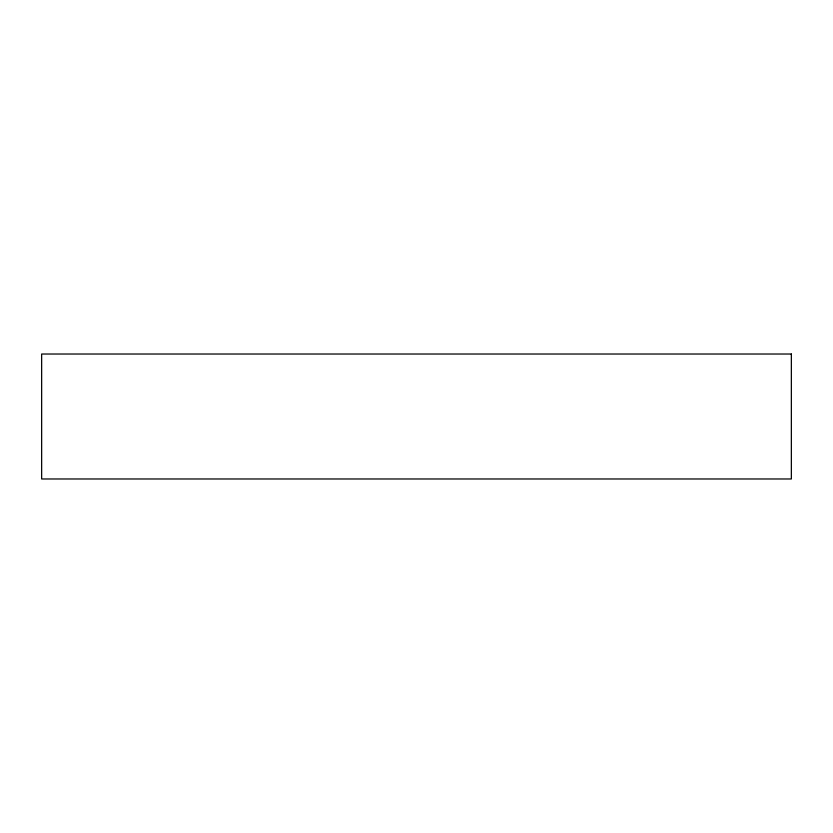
<?xml version="1.0" encoding="UTF-8"?>
<svg xmlns="http://www.w3.org/2000/svg" width="833" height="833" viewBox="0 0 833 833"><rect width="100%" height="100%" fill="white"/><g stroke="black" fill="none" stroke-linecap="round" stroke-linejoin="round"><path stroke-width="1.25" d="M791.35 354.025L41.65 354.025L41.65 478.975L791.35 478.975L791.35 354.025"/></g></svg>
